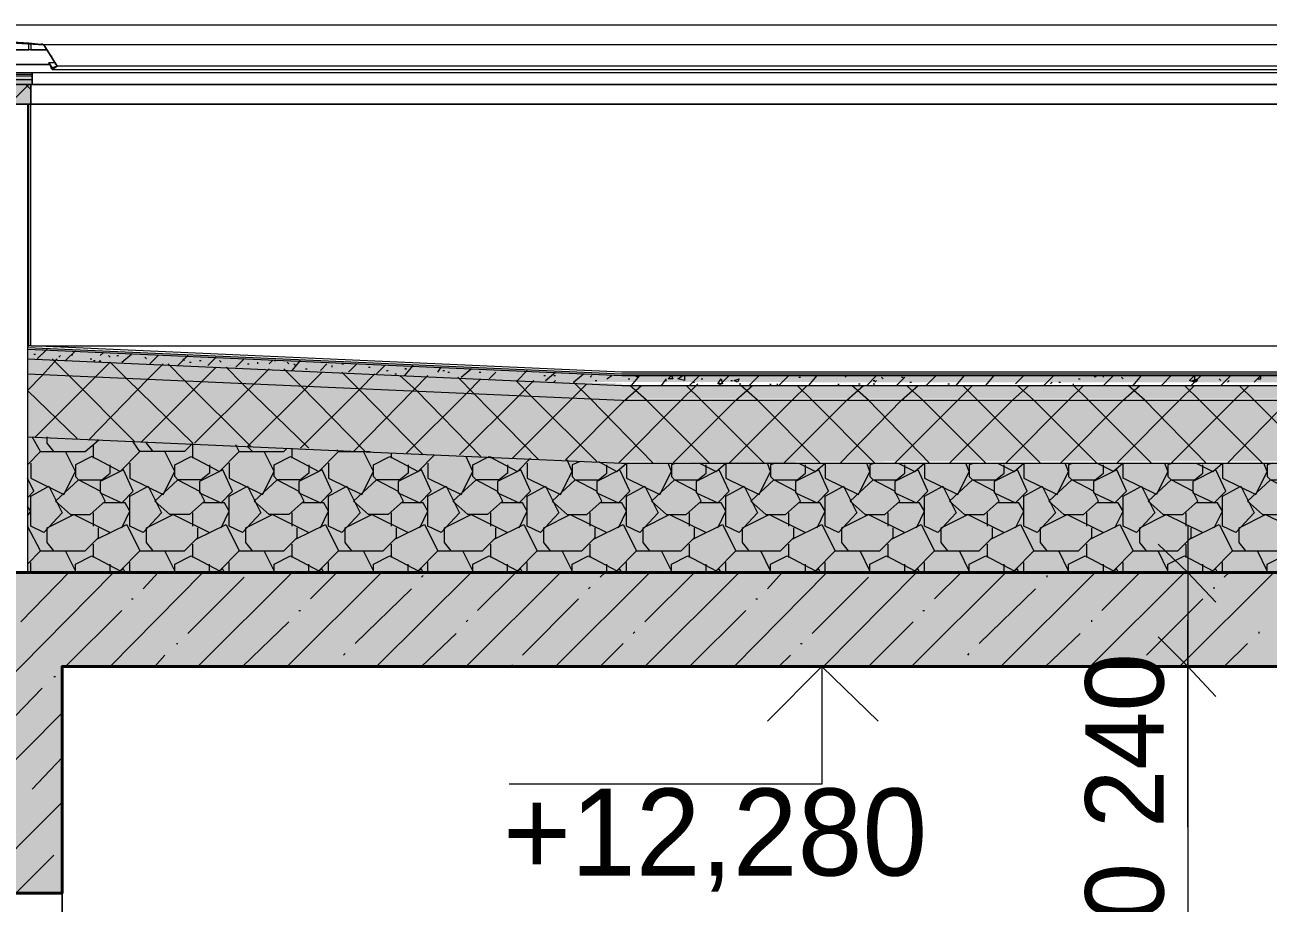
# Model space of a CAD drawing. Header units: millimetres. Extents: x -135211 to 49383, y -8033 to 228499.
# Drawn here: x -103142 to -99963, y 18519 to 20766 of the extents above; entities that cross this region are included whole.
import ezdxf

# ---------------------------------------------------------------- set-up
doc = ezdxf.new("R2010")
doc.units = ezdxf.units.MM
doc.layers.add('PDF _Геометрия', color=7, linetype='Continuous', true_color=0x1d1d1d)
doc.layers.add('PDF _Сплошная заливка', color=7, linetype='Continuous', true_color=0xffffff)
doc.layers.add('PDF _Текст', color=7, linetype='Continuous')

msp = doc.modelspace()

# ---------------------------------------------------------------- hatches: boundary and pattern name
at = {"layer": 'PDF _Сплошная заливка', "transparency": 33554559}
h = msp.add_hatch(color=256, dxfattribs=at)
h.paths.add_polyline_path([(-103123.2, 20613.9), (-103123.2, 20631.9), (-103693, 20631.9), (-103693, 20614), (-103504.2, 20618.2), (-103499.9, 20618.2), (-103453.4, 20613.9), (-103453.4, 20618.2), (-103449.1, 20618.2)])
h.paths.add_polyline_path([(299.2, 20613.9), (299.2, 20631.9), (-272.3, 20631.9), (-272.3, 20613.9), (53.6, 20618.2), (57.9, 20618.2), (104.4, 20613.9), (104.4, 20618.2), (108.7, 20618.2)])
h.paths.add_polyline_path([(-50480.7, 20613.9), (-50480.7, 20631.9), (-51128.4, 20631.9), (-51128.4, 20613.9), (-50819.4, 20618.2), (-50815.2, 20618.2), (-50768.6, 20613.9), (-50768.6, 20618.2), (-50764.4, 20618.2)])
h.paths.add_polyline_path([(-77166, 20613.9), (-77166, 20631.9), (-77817.9, 20631.9), (-77817.9, 20613.9), (-77530.1, 20618.2), (-77525.8, 20618.2), (-77479.3, 20613.9), (-77479.3, 20618.2), (-77475, 20618.2)])
h = msp.add_hatch(color=256, dxfattribs=at)
h.paths.add_polyline_path([(-103127.4, 20563.1), (-103127.4, 20610.8), (-103693, 20610.8), (-103693, 20563.1)])
h.paths.add_polyline_path([(299.2, 20563.1), (299.2, 20610.8), (-272.3, 20610.8), (-272.3, 20563.1)])
h.paths.add_polyline_path([(-50480.7, 20563.1), (-50480.7, 20610.8), (-51128.4, 20610.8), (-51128.4, 20563.1)])
h.paths.add_polyline_path([(-77166, 20563.1), (-77166, 20610.8), (-77813.7, 20610.8), (-77813.7, 20563.1)])
for points in [[(-78050.7, 19936.6), (-78300.5, 19932.4), (-78546, 19928.2), (-79045.5, 19919.7), (-79291, 19915.5), (-79790.5, 19907), (-80036, 19902.8), (-80285.8, 19898.6), (-80531.3, 19894.3), (-81030.8, 19885.9), (-81276.3, 19881.6), (-81775.8, 19873.2), (-101616.2, 19868.9), (-101616.2, 19873.2), (-101802.5, 19881.6), (-101899.8, 19885.9), (-101993, 19890.1), (-102090.3, 19894.3), (-102183.5, 19898.6), (-102280.8, 19902.8), (-102467.1, 19911.3), (-102564.4, 19915.5), (-102657.6, 19919.7), (-102754.9, 19923.9), (-102848.1, 19928.2), (-102945.4, 19932.4), (-103038.5, 19936.6), (-103135.9, 19936.6), (-103135.9, 19911.3), (-103038.5, 19911.3), (-102945.4, 19907), (-102848.1, 19902.8), (-102754.9, 19898.6), (-102657.6, 19894.3), (-102564.4, 19890.1), (-102467.1, 19885.9), (-102373.9, 19881.6), (-102276.6, 19877.4), (-102090.3, 19868.9), (-101993, 19864.7), (-101899.8, 19860.5), (-101802.5, 19856.2), (-101709.4, 19852), (-81674.2, 19847.8), (-81674.2, 19852), (-78059.2, 19911.3), (-77805.2, 19911.3), (-77805.2, 19936.6)], [(-78050.7, 19911.3), (-78300.5, 19907), (-78546, 19902.8), (-79045.5, 19894.3), (-79291, 19890.1), (-79790.5, 19881.6), (-80036, 19877.4), (-80285.8, 19873.2), (-80531.3, 19868.9), (-81030.8, 19860.5), (-81276.3, 19856.2), (-81775.8, 19847.8), (-101616.2, 19843.5), (-101616.2, 19847.8), (-101802.5, 19856.2), (-101899.8, 19860.5), (-101993, 19864.7), (-102090.3, 19868.9), (-102183.5, 19873.2), (-102280.8, 19877.4), (-102467.1, 19885.9), (-102564.4, 19890.1), (-102657.6, 19894.3), (-102754.9, 19898.6), (-102848.1, 19902.8), (-102945.4, 19907), (-103038.5, 19911.3), (-103135.9, 19911.3), (-103135.9, 19873.2), (-103038.5, 19873.2), (-102945.4, 19868.9), (-102848.1, 19864.7), (-102754.9, 19860.5), (-102657.6, 19856.2), (-102564.4, 19852), (-102467.1, 19847.8), (-102373.9, 19843.5), (-102276.6, 19839.3), (-102090.3, 19830.8), (-101993, 19826.6), (-101899.8, 19822.4), (-101802.5, 19818.1), (-101616.2, 19809.7), (-81674.2, 19805.4), (-81674.2, 19809.7), (-81428.7, 19813.9), (-79739.7, 19843.5), (-79494.2, 19847.8), (-78046.5, 19873.2), (-77805.2, 19873.2), (-77805.2, 19911.3)], [(-78050.7, 19873.2), (-78300.5, 19868.9), (-78546, 19864.7), (-79045.5, 19856.2), (-79291, 19852), (-79790.5, 19843.5), (-80036, 19839.3), (-80285.8, 19835.1), (-80531.3, 19830.8), (-81030.8, 19822.4), (-81276.3, 19818.1), (-81775.8, 19809.7), (-101616.2, 19805.4), (-101616.2, 19809.7), (-101802.5, 19818.1), (-101899.8, 19822.4), (-101993, 19826.6), (-102090.3, 19830.8), (-102183.5, 19835.1), (-102280.8, 19839.3), (-102467.1, 19847.8), (-102564.4, 19852), (-102657.6, 19856.2), (-102754.9, 19860.5), (-102848.1, 19864.7), (-102945.4, 19868.9), (-103038.5, 19873.2), (-103135.9, 19873.2), (-103135.9, 19712.3), (-103038.5, 19712.3), (-102945.4, 19708.1), (-102848.1, 19703.8), (-102754.9, 19699.6), (-102657.6, 19695.4), (-102564.4, 19691.1), (-102467.1, 19686.9), (-102280.8, 19678.4), (-102183.5, 19674.2), (-102090.3, 19670), (-101993, 19665.7), (-101899.8, 19661.5), (-101802.5, 19657.3), (-101616.2, 19648.8), (-101171.8, 19644.6), (-101171.8, 19648.8), (-81674.2, 19653), (-78059.2, 19712.3), (-77805.2, 19712.3), (-77805.2, 19873.2)], [(-78050.7, 19712.3), (-78550.2, 19703.8), (-78795.8, 19699.6), (-79295.3, 19691.1), (-79540.8, 19686.9), (-80040.3, 19678.4), (-80285.8, 19674.2), (-80785.3, 19665.7), (-81030.8, 19661.5), (-81780.1, 19648.8), (-101616.2, 19644.6), (-101616.2, 19648.8), (-101802.5, 19657.3), (-101899.8, 19661.5), (-101993, 19665.7), (-102090.3, 19670), (-102183.5, 19674.2), (-102280.8, 19678.4), (-102467.1, 19686.9), (-102564.4, 19691.1), (-102657.6, 19695.4), (-102754.9, 19699.6), (-102848.1, 19703.8), (-102945.4, 19708.1), (-103038.5, 19712.3), (-103135.9, 19712.3), (-103135.9, 19365.2), (-77805.2, 19365.2), (-77805.2, 19712.3)]]:
    msp.add_hatch(color=256, dxfattribs=at).paths.add_polyline_path(points)
h = msp.add_hatch(color=256, dxfattribs=at)
h.paths.add_polyline_path([(-77398.8, 19123.9), (-77398.8, 19364.2), (-103546, 19364.2), (-103546, 19123.9)])
h.paths.add_polyline_path([(146.8, 19123.9), (146.8, 19364.2), (-2304.2, 19364.2), (-2304.2, 19123.9)])
h.paths.add_polyline_path([(-4501.1, 19123.9), (-4501.1, 19364.2), (-25450.6, 19364.2), (-25450.6, 19123.9)])
h.paths.add_polyline_path([(-26102.5, 19123.9), (-26102.5, 19364.2), (-26352.2, 19364.2), (-26352.2, 19123.9)])

# ---------------------------------------------------------------- linework, layer by layer
at = {"layer": 'PDF _Геометрия', "color": 7, "lineweight": 20}
msp.add_lwpolyline([(-103072.4, 20652), (-103059.7, 20660.5), (-103093.6, 20715.5), (-103855.5, 20766.3), (-103855.5, 20647.8), (-103834.4, 20652), (-103838.6, 20652), (-103855.5, 20647.8), (-103855.5, 20762.1), (-103093.6, 20715.5), (-103059.7, 20660.5), (-103072.4, 20656.3), (-103080.9, 20669)], close=True, dxfattribs=at)
at = {"layer": 'PDF _Геометрия', "color": 7, "lineweight": 9}
for points in [[(-82829.9, 20715.5), (-103093.6, 20715.5), (-103059.7, 20660.5), (-103093.6, 20715.5), (-103825.9, 20762.1), (-103855.5, 20766.3), (-82829.9, 20766.3)], [(-103127.4, 20702.8), (-103085.1, 20702.8), (-103402.6, 20702.8), (-103402.6, 20664.7), (-103080.9, 20664.7), (-103449.1, 20664.7), (-103402.6, 20664.7)], [(-103093.6, 20715.5), (-103131.7, 20719.8)], [(-103127.4, 20719.8), (-103127.4, 20702.8), (-103131.7, 20702.8)], [(-103068.2, 20669), (-103080.9, 20669), (-103072.4, 20656.3), (-103059.7, 20660.5)], [(-103072.4, 20652), (-103080.9, 20669)], [(-103508.4, 20643.6), (-103694.7, 20643.6), (-103694.7, 20639.3), (-103694.7, 20635.1), (-103694.7, 20613.9), (-103123.2, 20613.9), (-103123.2, 20635.1), (-103123.2, 20639.3), (-103123.2, 20643.6), (-103449.1, 20643.6)], [(-103123.2, 20639.3), (-103694.7, 20639.3)], [(-103123.2, 20635.1), (-103694.7, 20635.1)], [(-82829.9, 20643.6), (-103123.2, 20643.6), (-103123.2, 20613.9)], [(-82829.9, 20660.5), (-103059.7, 20660.5), (-103072.4, 20652), (-82829.9, 20652)], [(-103127.4, 20613.9), (-103127.4, 20563.1)], [(-103127.4, 19945.1), (-103127.4, 20563.1), (-103131.7, 20563.1), (-103135.9, 20563.1), (-103144.4, 20563.1), (-103296.8, 20563.1), (-103296.8, 19365.2), (-103144.4, 19365.2), (-103135.9, 19365.2), (-77805.2, 19365.2)], [(-103135.9, 20563.1), (-103135.9, 19945.1), (-103131.7, 19945.1), (-103131.7, 20563.1)], [(-77805.2, 19945.1), (-77805.2, 19940.9), (-77805.2, 19936.6), (-77805.2, 19911.3), (-77805.2, 19873.2), (-77805.2, 19712.3), (-77805.2, 19365.2), (-77796.7, 19365.2), (-77648.6, 19365.2), (-77648.6, 20563.1), (-77796.7, 20563.1), (-77805.2, 20563.1), (-77809.4, 20563.1), (-77813.7, 20563.1), (-77813.7, 19945.1), (-81775.8, 19877.4), (-101616.2, 19877.4), (-103127.4, 19945.1), (-82863.7, 19945.1)], [(-101616.2, 19877.4), (-103127.4, 19945.1), (-103135.9, 19945.1), (-103135.9, 19940.9), (-103135.9, 19936.6), (-103135.9, 19911.3), (-103135.9, 19873.2), (-103135.9, 19712.3), (-103135.9, 19365.2)], [(-100168.5, 19483.7), (-100168.5, 19123.9), (-100168.5, 17312.1), (-100168.5, 15242.2), (-100168.5, 14924.7), (-100168.5, 13112.9), (-100168.5, 11043), (-100168.5, 10725.5), (-100291.3, 10725.5)], [(-100062.7, 19365.2), (-100168.5, 19365.2), (-100291.3, 19365.2)], [(-100168.5, 18713.3), (-100168.5, 19170.5), (-100168.5, 19242.4)], [(-102564.4, 19123.9), (-96947.2, 19123.9), (-96947.2, 17312.1), (-103047, 17312.1), (-103047, 19123.9), (-103047, 15242.2), (-103047, 17079.3)], [(-100651.1, 19123.9), (-100955.9, 19123.9), (-101104, 19123.9), (-101104, 18823.4), (-101904.1, 18823.4)], [(-100951.6, 19123.9), (-101252.2, 19123.9)], [(-100062.7, 19123.9), (-100168.5, 19123.9), (-100291.3, 19123.9)]]:
    msp.add_lwpolyline(points, dxfattribs=at)
for points in [[(-103131.7, 20719.8), (-103825.9, 20762.1), (-103825.9, 20702.8), (-103131.7, 20702.8)], [(-103694.7, 20563.1), (-103127.4, 20563.1), (-103127.4, 20613.9), (-103694.7, 20613.9)], [(-103123.2, 20613.9), (-82829.9, 20613.9)], [(-103127.4, 20563.1), (-82829.9, 20563.1)]]:
    msp.add_lwpolyline(points, close=True, dxfattribs=at)
at = {"layer": 'PDF _Геометрия', "lineweight": 9}
for points in [[(-103127.4, 20719.8), (-103123.2, 20719.8)], [(-103097.8, 20715.5), (-103097.8, 20719.8)], [(-103085.1, 20702.8), (-103085.1, 20702.8)], [(-103076.6, 20685.9), (-103072.4, 20685.9)], [(-103063.9, 20664.7), (-103063.9, 20669)], [(-103076.6, 20656.3), (-103072.4, 20656.3)], [(-103182.5, 20563.1), (-103131.7, 20613.9)], [(-103127.4, 20601.2), (-103140.1, 20613.9)], [(-103110.5, 19911.3), (-103085.1, 19936.6)], [(-103008.9, 19708.1), (-103135.9, 19830.8), (-103097.8, 19868.9), (-103059.7, 19911.3)], [(-103119, 19923.9), (-103114.7, 19923.9)], [(-103114.7, 19712.3), (-102962.3, 19864.7), (-102924.2, 19902.8), (-102881.9, 19860.5), (-102712.6, 19695.4), (-102733.8, 19674.2), (-102848.1, 19674.2), (-102898.9, 19623.4), (-102970.8, 19661.5), (-103013.1, 19640.3), (-103013.1, 19610.7), (-103004.7, 19602.2), (-103063.9, 19547.2), (-103025.8, 19513.3), (-102975, 19513.3), (-102936.9, 19547.2), (-102949.6, 19572.6), (-103004.7, 19602.2), (-102945.4, 19602.2), (-102924.2, 19619.2), (-102924.2, 19640.3)], [(-102860.8, 19699.6), (-103030.1, 19868.9), (-103072.4, 19911.3)], [(-103055.5, 19915.5), (-103051.2, 19919.7)], [(-103038.5, 19907), (-103013.1, 19932.4)], [(-103021.6, 19923.9), (-103021.6, 19919.7)], [(-102975, 19911.3), (-102970.8, 19911.3)], [(-102966.6, 19928.2), (-102966.6, 19928.2)], [(-102966.6, 19907), (-102962.3, 19907)], [(-102953.9, 19902.8), (-102949.6, 19907), (-102949.6, 19902.8)], [(-102949.6, 19919.7), (-102941.2, 19928.2)], [(-102928.5, 19919.7), (-102924.2, 19915.5)], [(-102907.3, 19919.7), (-102903.1, 19919.7)], [(-102894.6, 19902.8), (-102869.2, 19923.9)], [(-102835.4, 19915.5), (-102831.1, 19911.3)], [(-102822.7, 19898.6), (-102801.5, 19919.7)], [(-102750.7, 19894.3), (-102725.3, 19919.7)], [(-102738, 19911.3), (-102733.8, 19907)], [(-102721.1, 19902.8), (-102716.8, 19902.8)], [(-102695.7, 19907), (-102691.4, 19907)], [(-102674.5, 19894.3), (-102653.3, 19915.5)], [(-102644.9, 19907), (-102640.6, 19902.8)], [(-102602.5, 19890.1), (-102581.4, 19911.3)], [(-102547.5, 19902.8), (-102547.5, 19898.6)], [(-102517.9, 19898.6), (-102509.4, 19907)], [(-102505.2, 19907), (-102500.9, 19907)], [(-102471.3, 19902.8), (-102467.1, 19898.6)], [(-102458.6, 19881.6), (-102437.4, 19907)], [(-102979.3, 19703.8), (-102826.9, 19860.5), (-102788.8, 19898.6)], [(-102843.8, 19699.6), (-102691.4, 19852), (-102653.3, 19890.1)], [(-102780.3, 19898.6), (-102780.3, 19898.6)], [(-102564.4, 19686.9), (-102733.8, 19856.2), (-102776.1, 19898.6)], [(-102708.4, 19695.4), (-102556, 19847.8), (-102517.9, 19885.9)], [(-102416.3, 19682.7), (-102585.6, 19847.8), (-102627.9, 19890.1)], [(-102615.2, 19894.3), (-102615.2, 19894.3)], [(-102572.9, 19898.6), (-102568.7, 19898.6)], [(-102560.2, 19674.2), (-102572.9, 19686.9), (-102420.5, 19839.3), (-102382.4, 19877.4)], [(-102530.6, 19885.9), (-102530.6, 19885.9)], [(-102272.4, 19674.2), (-102437.4, 19843.5), (-102479.8, 19885.9)], [(-102454.4, 19898.6), (-102450.1, 19894.3)], [(-102437.4, 19682.7), (-102285.1, 19835.1), (-102247, 19873.2)], [(-102424.7, 19885.9), (-102420.5, 19885.9)], [(-102386.6, 19881.6), (-102369.7, 19898.6)], [(-102357, 19894.3), (-102357, 19890.1)], [(-102331.6, 19898.6), (-102327.4, 19898.6)], [(-102124.2, 19665.7), (-102289.3, 19835.1), (-102331.6, 19877.4)], [(-102314.7, 19877.4), (-102293.5, 19898.6)], [(-102263.9, 19890.1), (-102259.7, 19890.1)], [(-102242.7, 19873.2), (-102221.6, 19894.3)], [(-102217.3, 19881.6), (-102213.1, 19881.6)], [(-102196.2, 19873.2), (-102191.9, 19873.2)], [(-102170.8, 19868.9), (-102149.6, 19894.3)], [(-102090.3, 19890.1), (-102090.3, 19890.1)], [(-102086.1, 19877.4), (-102077.6, 19890.1)], [(-102073.4, 19881.6), (-102069.2, 19881.6)], [(-102060.7, 19877.4), (-102056.5, 19877.4)], [(-102026.8, 19864.7), (-102001.4, 19885.9)], [(-101980.3, 19877.4), (-101976, 19877.4)], [(-101954.9, 19860.5), (-101937.9, 19877.4)], [(-101882.9, 19856.2), (-101857.5, 19881.6)], [(-101882.9, 19873.2), (-101882.9, 19873.2)], [(-101832.1, 19877.4), (-101832.1, 19877.4)], [(-101832.1, 19877.4), (-101832.1, 19877.4)], [(-101811, 19856.2), (-101785.6, 19877.4)], [(-101768.6, 19877.4), (-101768.6, 19877.4)], [(-101535.8, 19644.6), (-101696.7, 19809.7), (-101739, 19852), (-101713.6, 19873.2)], [(-102302, 19674.2), (-102149.6, 19830.8), (-102111.5, 19868.9)], [(-101976, 19661.5), (-102141.1, 19830.8), (-102183.5, 19868.9)], [(-102166.5, 19670), (-102014.1, 19822.4), (-101976, 19860.5)], [(-101827.9, 19653), (-101993, 19822.4), (-102035.3, 19864.7)], [(-102031.1, 19665.7), (-101878.7, 19818.1), (-101840.6, 19856.2)], [(-101895.6, 19657.3), (-101743.2, 19809.7), (-101705.1, 19847.8)], [(-101679.7, 19648.8), (-101844.8, 19813.9), (-101887.1, 19856.2)], [(-101815.2, 19868.9), (-101811, 19868.9)], [(-101789.8, 19868.9), (-101785.6, 19868.9)], [(-101789.8, 19852), (-101785.6, 19856.2)], [(-101760.2, 19653), (-101607.8, 19805.4), (-101565.4, 19843.5)], [(-101696.7, 19864.7), (-101692.4, 19868.9)], [(-101692.4, 19864.7), (-101692.4, 19864.7)], [(-101684, 19856.2), (-101679.7, 19856.2)], [(-101654.3, 19860.5), (-101641.6, 19868.9)], [(-101624.7, 19644.6), (-101463.8, 19805.4), (-101425.7, 19843.5), (-101421.5, 19847.8)], [(-101599.3, 19860.5), (-101595.1, 19860.5)], [(-101391.9, 19644.6), (-101552.7, 19805.4), (-101595.1, 19843.5)], [(-101590.8, 19843.5), (-101569.7, 19868.9)], [(-101582.4, 19868.9), (-101573.9, 19864.7), (-101573.9, 19868.9)], [(-101514.6, 19843.5), (-101501.9, 19860.5)], [(-101506.2, 19856.2), (-101501.9, 19856.2)], [(-101485, 19644.6), (-101324.1, 19805.4), (-101281.8, 19843.5)], [(-101455.4, 19868.9), (-101455.4, 19856.2), (-101472.3, 19860.5), (-101459.6, 19868.9)], [(-101252.2, 19644.6), (-101413, 19805.4), (-101451.1, 19843.5)], [(-101442.7, 19843.5), (-101417.3, 19868.9)], [(-101434.2, 19852), (-101430, 19852)], [(-101413, 19860.5), (-101408.8, 19860.5)], [(-101408.8, 19852), (-101408.8, 19852)], [(-101366.5, 19843.5), (-101341.1, 19868.9)], [(-101366.5, 19864.7), (-101366.5, 19864.7)], [(-101341.1, 19644.6), (-101180.2, 19805.4), (-101142.1, 19843.5)], [(-101336.8, 19856.2), (-101332.6, 19856.2)], [(-101328.4, 19868.9), (-101328.4, 19868.9)], [(-101315.7, 19847.8), (-101311.4, 19847.8)], [(-101108.3, 19644.6), (-101269.1, 19805.4), (-101311.4, 19843.5)], [(-101290.3, 19843.5), (-101264.9, 19868.9)], [(-101256.4, 19868.9), (-101256.4, 19868.9)], [(-101243.7, 19868.9), (-101243.7, 19868.9)], [(-101218.3, 19847.8), (-101218.3, 19843.5)], [(-101214.1, 19843.5), (-101188.7, 19868.9)], [(-101201.4, 19644.6), (-101040.5, 19805.4), (-100998.2, 19843.5)], [(-101167.5, 19843.5), (-101129.4, 19805.4), (-100968.6, 19644.6), (-100981.3, 19640.3), (-100981.3, 19610.7), (-100972.8, 19602.2), (-101032.1, 19547.2), (-100994, 19513.3), (-100943.2, 19513.3), (-100905.1, 19547.2), (-100917.8, 19572.6), (-100972.8, 19602.2), (-100913.5, 19602.2), (-100892.4, 19619.2), (-100892.4, 19640.3)], [(-101163.3, 19864.7), (-101159.1, 19864.7)], [(-101137.9, 19843.5), (-101116.7, 19868.9)], [(-101065.9, 19860.5), (-101065.9, 19860.5)], [(-101057.5, 19852), (-101057.5, 19852)], [(-101057.5, 19644.6), (-100900.8, 19805.4), (-100858.5, 19843.5)], [(-101044.8, 19864.7), (-101040.5, 19868.9)], [(-100828.9, 19644.6), (-100985.5, 19805.4), (-101027.8, 19843.5)], [(-101010.9, 19847.8), (-101006.7, 19847.8)], [(-100989.7, 19843.5), (-100964.3, 19868.9)], [(-100972.8, 19856.2), (-100968.6, 19856.2)], [(-100972.8, 19847.8), (-100968.6, 19847.8)], [(-100968.6, 19852), (-100964.3, 19856.2)], [(-100951.6, 19864.7), (-100947.4, 19860.5)], [(-100917.8, 19644.6), (-100756.9, 19805.4), (-100718.8, 19843.5)], [(-100913.5, 19843.5), (-100892.4, 19864.7)], [(-100900.8, 19864.7), (-100896.6, 19864.7)], [(-100685, 19644.6), (-100845.8, 19805.4), (-100888.1, 19843.5)], [(-100879.7, 19860.5), (-100879.7, 19860.5)], [(-100879.7, 19852), (-100875.4, 19852)], [(-100837.3, 19843.5), (-100811.9, 19868.9)], [(-100782.3, 19847.8), (-100778.1, 19847.8)], [(-100778.1, 19644.6), (-100617.2, 19805.4), (-100574.9, 19843.5)], [(-100761.2, 19843.5), (-100740, 19868.9)], [(-100545.3, 19644.6), (-100706.1, 19805.4), (-100744.2, 19843.5)], [(-100685, 19843.5), (-100663.8, 19868.9)], [(-100634.2, 19644.6), (-100473.3, 19805.4), (-100435.2, 19843.5)], [(-100608.8, 19847.8), (-100587.6, 19868.9)], [(-100227.8, 19644.6), (-100219.3, 19623.4), (-100248.9, 19564.1), (-100333.6, 19606.5), (-100333.6, 19644.6), (-100359, 19623.4), (-100401.3, 19644.6), (-100562.2, 19805.4), (-100604.5, 19843.5)], [(-100536.8, 19843.5), (-100511.4, 19868.9)], [(-100519.9, 19847.8), (-100515.6, 19852)], [(-100498.7, 19852), (-100494.5, 19852)], [(-100494.5, 19644.6), (-100333.6, 19805.4), (-100291.3, 19843.5)], [(-100261.6, 19644.6), (-100422.5, 19805.4), (-100460.6, 19843.5), (-100460.6, 19847.8)], [(-100447.9, 19860.5), (-100443.7, 19860.5)], [(-100426.7, 19864.7), (-100426.7, 19864.7)], [(-100409.8, 19868.9), (-100405.6, 19864.7), (-100401.3, 19868.9)], [(-100384.4, 19843.5), (-100359, 19868.9)], [(-100384.4, 19864.7), (-100384.4, 19868.9)], [(-100350.5, 19644.6), (-100189.7, 19805.4), (-100151.6, 19843.5)], [(-100337.8, 19864.7), (-100333.6, 19860.5)], [(-100122, 19644.6), (-100278.6, 19805.4), (-100320.9, 19843.5)], [(-100308.2, 19843.5), (-100287, 19868.9)], [(-100236.2, 19843.5), (-100210.9, 19868.9)], [(-100210.9, 19644.6), (-100050, 19805.4), (-100011.9, 19843.5)], [(-99978, 19644.6), (-100138.9, 19805.4), (-100177, 19843.5)], [(-100160.1, 19843.5), (-100134.7, 19868.9)], [(-100088.1, 19860.5), (-100083.9, 19856.2)], [(-100083.9, 19843.5), (-100058.5, 19868.9)], [(-100066.9, 19852), (-100062.7, 19856.2)], [(-100066.9, 19644.6), (-99910.3, 19805.4), (-99868, 19843.5)], [(-99838.3, 19644.6), (-99999.2, 19805.4), (-100037.3, 19843.5)], [(-99999.2, 19852), (-99982.3, 19868.9), (-99990.7, 19860.5), (-99982.3, 19860.5), (-99982.3, 19868.9)], [(-99982.3, 19856.2), (-99982.3, 19856.2)], [(-99973.8, 19864.7), (-99973.8, 19864.7)], [(-103102, 19674.2), (-103123.2, 19712.3)], [(-103068.2, 19674.2), (-103085.1, 19695.4), (-103085.1, 19712.3)], [(-103135.9, 19640.3), (-103102, 19674.2), (-102987.7, 19674.2), (-102953.9, 19703.8), (-102958.1, 19703.8)], [(-102966.6, 19657.3), (-102966.6, 19691.1)], [(-102848.1, 19674.2), (-102865, 19699.6)], [(-102814.2, 19674.2), (-102831.1, 19695.4), (-102831.1, 19699.6)], [(-102670.3, 19640.3), (-102670.3, 19619.2), (-102691.4, 19602.2), (-102750.7, 19602.2), (-102695.7, 19572.6), (-102683, 19547.2), (-102721.1, 19513.3), (-102771.9, 19513.3), (-102810, 19547.2), (-102750.7, 19602.2), (-102759.2, 19610.7), (-102759.2, 19640.3), (-102716.8, 19661.5), (-102644.9, 19623.4), (-102594.1, 19674.2), (-102479.8, 19674.2), (-102471.3, 19682.7)], [(-102712.6, 19657.3), (-102712.6, 19691.1)], [(-102594.1, 19674.2), (-102602.5, 19691.1)], [(-102458.6, 19657.3), (-102458.6, 19682.7)], [(-102340.1, 19674.2), (-102344.3, 19678.4)], [(-103127.4, 19644.6), (-103127.4, 19606.5), (-103042.8, 19564.1), (-103013.1, 19623.4), (-103038.5, 19674.2)], [(-102873.5, 19644.6), (-102873.5, 19606.5), (-102788.8, 19564.1), (-102759.2, 19623.4), (-102784.6, 19674.2)], [(-102619.5, 19644.6), (-102619.5, 19606.5), (-102534.8, 19564.1), (-102505.2, 19623.4), (-102530.6, 19674.2)], [(-102416.3, 19640.3), (-102416.3, 19619.2), (-102437.4, 19602.2), (-102496.7, 19602.2), (-102441.7, 19572.6), (-102429, 19547.2), (-102467.1, 19513.3), (-102517.9, 19513.3), (-102556, 19547.2), (-102496.7, 19602.2), (-102505.2, 19610.7), (-102505.2, 19640.3), (-102462.8, 19661.5), (-102390.9, 19623.4), (-102340.1, 19674.2), (-102259.7, 19674.2)], [(-102365.5, 19644.6), (-102365.5, 19606.5), (-102280.8, 19564.1), (-102251.2, 19623.4), (-102276.6, 19674.2)], [(-102306.2, 19674.2), (-102306.2, 19674.2)], [(-102162.3, 19640.3), (-102162.3, 19619.2), (-102183.5, 19602.2), (-102242.7, 19602.2), (-102187.7, 19572.6), (-102175, 19547.2), (-102213.1, 19513.3), (-102263.9, 19513.3), (-102302, 19547.2), (-102242.7, 19602.2), (-102251.2, 19610.7), (-102251.2, 19640.3), (-102208.9, 19661.5), (-102136.9, 19623.4), (-102094.6, 19665.7)], [(-102204.6, 19657.3), (-102204.6, 19670)], [(-102111.5, 19644.6), (-102111.5, 19606.5), (-102026.8, 19564.1), (-101997.2, 19623.4), (-102014.1, 19661.5)], [(-101908.3, 19640.3), (-101908.3, 19619.2), (-101929.5, 19602.2), (-101988.7, 19602.2), (-101933.7, 19572.6), (-101921, 19547.2), (-101959.1, 19513.3), (-102009.9, 19513.3), (-102048, 19547.2), (-101988.7, 19602.2), (-101997.2, 19610.7), (-101997.2, 19640.3), (-101954.9, 19661.5), (-101882.9, 19623.4), (-101849, 19657.3)], [(-101950.6, 19657.3), (-101950.6, 19661.5)], [(-101857.5, 19644.6), (-101857.5, 19606.5), (-101772.9, 19564.1), (-101743.2, 19623.4), (-101755.9, 19653)], [(-101722.1, 19648.8), (-101743.2, 19640.3), (-101743.2, 19610.7), (-101734.8, 19602.2), (-101794, 19547.2), (-101755.9, 19513.3), (-101705.1, 19513.3), (-101667, 19547.2), (-101679.7, 19572.6), (-101734.8, 19602.2), (-101675.5, 19602.2), (-101654.3, 19619.2), (-101654.3, 19640.3)], [(-101675.5, 19648.8), (-101628.9, 19623.4), (-101603.5, 19644.6), (-101603.5, 19606.5), (-101518.9, 19564.1), (-101489.2, 19623.4), (-101497.7, 19644.6)], [(-101476.5, 19644.6), (-101489.2, 19640.3), (-101489.2, 19610.7), (-101480.8, 19602.2), (-101540, 19547.2), (-101501.9, 19513.3), (-101451.1, 19513.3), (-101413, 19547.2), (-101425.7, 19572.6), (-101480.8, 19602.2), (-101421.5, 19602.2), (-101400.3, 19619.2), (-101400.3, 19640.3)], [(-101417.3, 19644.6), (-101374.9, 19623.4), (-101349.5, 19644.6), (-101349.5, 19606.5), (-101264.9, 19564.1), (-101235.3, 19623.4), (-101243.7, 19644.6)], [(-101222.6, 19644.6), (-101235.3, 19640.3), (-101235.3, 19610.7), (-101226.8, 19602.2), (-101286.1, 19547.2), (-101248, 19513.3), (-101197.2, 19513.3), (-101159.1, 19547.2), (-101171.8, 19572.6), (-101226.8, 19602.2), (-101167.5, 19602.2), (-101146.4, 19619.2), (-101146.4, 19640.3)], [(-101163.3, 19644.6), (-101121, 19623.4), (-101095.6, 19644.6), (-101095.6, 19606.5), (-101010.9, 19564.1), (-100981.3, 19623.4), (-100989.7, 19644.6)], [(-100909.3, 19644.6), (-100867, 19623.4), (-100841.6, 19644.6), (-100841.6, 19606.5), (-100756.9, 19564.1), (-100727.3, 19623.4), (-100735.8, 19644.6)], [(-100714.6, 19644.6), (-100727.3, 19640.3), (-100727.3, 19610.7), (-100718.8, 19602.2), (-100778.1, 19547.2), (-100740, 19513.3), (-100689.2, 19513.3), (-100651.1, 19547.2), (-100663.8, 19572.6), (-100718.8, 19602.2), (-100659.6, 19602.2), (-100638.4, 19619.2), (-100638.4, 19640.3)], [(-100655.3, 19644.6), (-100613, 19623.4), (-100587.6, 19644.6), (-100587.6, 19606.5), (-100502.9, 19564.1), (-100473.3, 19623.4), (-100481.8, 19644.6)], [(-100460.6, 19644.6), (-100473.3, 19640.3), (-100473.3, 19610.7), (-100464.8, 19602.2), (-100524.1, 19547.2), (-100486, 19513.3), (-100435.2, 19513.3), (-100397.1, 19547.2), (-100409.8, 19572.6), (-100464.8, 19602.2), (-100405.6, 19602.2), (-100384.4, 19619.2), (-100384.4, 19640.3)], [(-100206.6, 19644.6), (-100219.3, 19640.3), (-100219.3, 19610.7), (-100210.9, 19602.2), (-100270.1, 19547.2), (-100232, 19513.3), (-100181.2, 19513.3), (-100143.1, 19547.2), (-100155.8, 19572.6), (-100210.9, 19602.2), (-100151.6, 19602.2), (-100130.4, 19619.2), (-100130.4, 19640.3)], [(-100147.4, 19644.6), (-100105, 19623.4), (-100079.6, 19644.6), (-100079.6, 19606.5), (-99995, 19564.1), (-99965.3, 19623.4), (-99973.8, 19644.6)], [(-99952.6, 19644.6), (-99965.3, 19640.3), (-99965.3, 19610.7), (-99956.9, 19602.2), (-100016.1, 19547.2), (-99978, 19513.3), (-99927.2, 19513.3), (-99889.1, 19547.2), (-99901.8, 19572.6), (-99956.9, 19602.2), (-99897.6, 19602.2), (-99876.4, 19619.2), (-99876.4, 19640.3)], [(-103135.9, 19555.7), (-103119, 19572.6), (-103135.9, 19606.5)], [(-103135.9, 19509.1), (-103127.4, 19521.8), (-103135.9, 19534.5)], [(-102894.6, 19479.5), (-102873.5, 19521.8), (-102886.2, 19543), (-102941.2, 19543)], [(-102640.6, 19479.5), (-102619.5, 19521.8), (-102632.2, 19543), (-102687.2, 19543)], [(-102386.6, 19479.5), (-102365.5, 19521.8), (-102378.2, 19543), (-102433.2, 19543)], [(-102132.7, 19479.5), (-102111.5, 19521.8), (-102124.2, 19543), (-102179.2, 19543)], [(-101878.7, 19479.5), (-101857.5, 19521.8), (-101870.2, 19543), (-101925.2, 19543)], [(-101624.7, 19479.5), (-101603.5, 19521.8), (-101616.2, 19543), (-101671.3, 19543)], [(-101370.7, 19479.5), (-101349.5, 19521.8), (-101362.2, 19543), (-101417.3, 19543)], [(-101116.7, 19479.5), (-101095.6, 19521.8), (-101108.3, 19543), (-101163.3, 19543)], [(-100862.7, 19479.5), (-100841.6, 19521.8), (-100854.3, 19543), (-100909.3, 19543)], [(-100608.8, 19479.5), (-100587.6, 19521.8), (-100600.3, 19543), (-100655.3, 19543)], [(-100354.8, 19479.5), (-100333.6, 19521.8), (-100346.3, 19543), (-100401.3, 19543)], [(-100100.8, 19479.5), (-100079.6, 19521.8), (-100092.3, 19543), (-100147.4, 19543)], [(-103068.2, 19420.2), (-103085.1, 19441.4), (-103085.1, 19479.5), (-103017.4, 19513.3), (-102924.2, 19466.8)], [(-102966.6, 19483.7), (-102966.6, 19517.6)], [(-102958.1, 19449.8), (-102881.9, 19487.9), (-102848.1, 19420.2)], [(-102814.2, 19420.2), (-102831.1, 19441.4), (-102831.1, 19479.5), (-102763.4, 19513.3), (-102670.3, 19466.8)], [(-102712.6, 19483.7), (-102712.6, 19517.6)], [(-102704.1, 19449.8), (-102627.9, 19487.9), (-102594.1, 19420.2)], [(-102560.2, 19420.2), (-102577.1, 19441.4), (-102577.1, 19479.5), (-102509.4, 19513.3), (-102416.3, 19466.8)], [(-102458.6, 19483.7), (-102458.6, 19517.6)], [(-102450.1, 19449.8), (-102373.9, 19487.9), (-102340.1, 19420.2)], [(-102306.2, 19420.2), (-102323.2, 19441.4), (-102323.2, 19479.5), (-102255.4, 19513.3), (-102162.3, 19466.8)], [(-102204.6, 19483.7), (-102204.6, 19517.6)], [(-102196.2, 19449.8), (-102120, 19487.9), (-102086.1, 19420.2)], [(-102052.2, 19420.2), (-102069.2, 19441.4), (-102069.2, 19479.5), (-102001.4, 19513.3), (-101908.3, 19466.8)], [(-101950.6, 19483.7), (-101950.6, 19517.6)], [(-101942.2, 19449.8), (-101866, 19487.9), (-101832.1, 19420.2)], [(-101798.3, 19420.2), (-101815.2, 19441.4), (-101815.2, 19479.5), (-101747.5, 19513.3), (-101654.3, 19466.8)], [(-101696.7, 19483.7), (-101696.7, 19517.6)], [(-101688.2, 19449.8), (-101612, 19487.9), (-101578.1, 19420.2)], [(-101544.3, 19420.2), (-101561.2, 19441.4), (-101561.2, 19479.5), (-101493.5, 19513.3), (-101400.3, 19466.8)], [(-101442.7, 19483.7), (-101442.7, 19517.6)], [(-101434.2, 19449.8), (-101358, 19487.9), (-101324.1, 19420.2)], [(-101290.3, 19420.2), (-101307.2, 19441.4), (-101307.2, 19479.5), (-101239.5, 19513.3), (-101146.4, 19466.8)], [(-101188.7, 19483.7), (-101188.7, 19517.6)], [(-101180.2, 19449.8), (-101104, 19487.9), (-101070.2, 19420.2)], [(-101036.3, 19420.2), (-101053.2, 19441.4), (-101053.2, 19479.5), (-100985.5, 19513.3), (-100892.4, 19466.8)], [(-100934.7, 19483.7), (-100934.7, 19517.6)], [(-100926.2, 19449.8), (-100850, 19487.9), (-100816.2, 19420.2)], [(-100782.3, 19420.2), (-100799.2, 19441.4), (-100799.2, 19479.5), (-100731.5, 19513.3), (-100638.4, 19466.8)], [(-100680.7, 19483.7), (-100680.7, 19517.6)], [(-100672.3, 19449.8), (-100596.1, 19487.9), (-100562.2, 19420.2)], [(-100528.3, 19420.2), (-100545.3, 19441.4), (-100545.3, 19479.5), (-100477.5, 19513.3), (-100384.4, 19466.8)], [(-100426.7, 19483.7), (-100426.7, 19517.6)], [(-100418.3, 19449.8), (-100342.1, 19487.9), (-100308.2, 19420.2)], [(-100274.3, 19420.2), (-100291.3, 19441.4), (-100291.3, 19479.5), (-100223.6, 19513.3), (-100130.4, 19466.8)], [(-100172.8, 19483.7), (-100172.8, 19517.6)], [(-100164.3, 19449.8), (-100088.1, 19487.9), (-100054.2, 19420.2)], [(-100020.4, 19420.2), (-100037.3, 19441.4), (-100037.3, 19479.5), (-99969.6, 19513.3), (-99876.4, 19466.8)], [(-103102, 19420.2), (-103135.9, 19483.7)], [(-103135.9, 19386.3), (-103102, 19420.2), (-102987.7, 19420.2), (-102953.9, 19454.1), (-102953.9, 19479.5)], [(-103013.1, 19365.2), (-103013.1, 19386.3), (-102970.8, 19407.5), (-102898.9, 19369.4), (-102848.1, 19420.2), (-102733.8, 19420.2), (-102699.9, 19454.1), (-102699.9, 19479.5)], [(-102759.2, 19365.2), (-102759.2, 19386.3), (-102716.8, 19407.5), (-102644.9, 19369.4), (-102594.1, 19420.2), (-102479.8, 19420.2), (-102445.9, 19454.1), (-102445.9, 19479.5)], [(-102505.2, 19365.2), (-102505.2, 19386.3), (-102462.8, 19407.5), (-102390.9, 19369.4), (-102340.1, 19420.2), (-102225.8, 19420.2), (-102191.9, 19454.1), (-102191.9, 19479.5)], [(-102251.2, 19365.2), (-102251.2, 19386.3), (-102208.9, 19407.5), (-102136.9, 19369.4), (-102086.1, 19420.2), (-101971.8, 19420.2), (-101937.9, 19454.1), (-101937.9, 19479.5)], [(-101997.2, 19365.2), (-101997.2, 19386.3), (-101954.9, 19407.5), (-101882.9, 19369.4), (-101832.1, 19420.2), (-101717.8, 19420.2), (-101684, 19454.1), (-101684, 19479.5)], [(-101743.2, 19365.2), (-101743.2, 19386.3), (-101700.9, 19407.5), (-101628.9, 19369.4), (-101578.1, 19420.2), (-101463.8, 19420.2), (-101430, 19454.1), (-101430, 19479.5)], [(-101489.2, 19365.2), (-101489.2, 19386.3), (-101446.9, 19407.5), (-101374.9, 19369.4), (-101324.1, 19420.2), (-101209.9, 19420.2), (-101176, 19454.1), (-101176, 19479.5)], [(-101235.3, 19365.2), (-101235.3, 19386.3), (-101192.9, 19407.5), (-101121, 19369.4), (-101070.2, 19420.2), (-100955.9, 19420.2), (-100922, 19454.1), (-100922, 19479.5)], [(-100981.3, 19365.2), (-100981.3, 19386.3), (-100938.9, 19407.5), (-100867, 19369.4), (-100816.2, 19420.2), (-100701.9, 19420.2), (-100668, 19454.1), (-100668, 19479.5)], [(-100727.3, 19365.2), (-100727.3, 19386.3), (-100685, 19407.5), (-100613, 19369.4), (-100562.2, 19420.2), (-100447.9, 19420.2), (-100414, 19454.1), (-100414, 19479.5)], [(-100473.3, 19365.2), (-100473.3, 19386.3), (-100431, 19407.5), (-100359, 19369.4), (-100308.2, 19420.2), (-100193.9, 19420.2), (-100160.1, 19454.1), (-100160.1, 19479.5)], [(-100219.3, 19365.2), (-100219.3, 19386.3), (-100177, 19407.5), (-100105, 19369.4), (-100054.2, 19420.2), (-99939.9, 19420.2), (-99906.1, 19454.1), (-99906.1, 19479.5)], [(-99965.3, 19365.2), (-99965.3, 19386.3), (-99923, 19407.5), (-99851, 19369.4), (-99800.2, 19420.2), (-99686, 19420.2), (-99652.1, 19454.1), (-99652.1, 19479.5)], [(-102966.6, 19403.3), (-102966.6, 19437.1)], [(-102712.6, 19403.3), (-102712.6, 19437.1)], [(-102458.6, 19403.3), (-102458.6, 19437.1)], [(-102204.6, 19403.3), (-102204.6, 19437.1)], [(-101950.6, 19403.3), (-101950.6, 19437.1)], [(-101696.7, 19403.3), (-101696.7, 19437.1)], [(-101442.7, 19403.3), (-101442.7, 19437.1)], [(-101188.7, 19403.3), (-101188.7, 19437.1)], [(-100934.7, 19403.3), (-100934.7, 19437.1)], [(-100680.7, 19403.3), (-100680.7, 19437.1)], [(-100426.7, 19403.3), (-100426.7, 19437.1)], [(-100172.8, 19403.3), (-100172.8, 19437.1)], [(-103017.4, 19365.2), (-103013.1, 19369.4), (-103038.5, 19420.2)], [(-102763.4, 19365.2), (-102759.2, 19369.4), (-102784.6, 19420.2)], [(-102509.4, 19365.2), (-102505.2, 19369.4), (-102530.6, 19420.2)], [(-102255.4, 19365.2), (-102251.2, 19369.4), (-102276.6, 19420.2)], [(-102242.7, 19123.9), (-102001.4, 19365.2), (-101997.2, 19369.4), (-102022.6, 19420.2)], [(-101747.5, 19365.2), (-101743.2, 19369.4), (-101768.6, 19420.2)], [(-101493.5, 19365.2), (-101489.2, 19369.4), (-101514.6, 19420.2)], [(-101239.5, 19365.2), (-101235.3, 19369.4), (-101260.7, 19420.2)], [(-100985.5, 19365.2), (-100981.3, 19369.4), (-101006.7, 19420.2)], [(-100731.5, 19365.2), (-100727.3, 19369.4), (-100752.7, 19420.2)], [(-100477.5, 19365.2), (-100473.3, 19369.4), (-100498.7, 19420.2)], [(-100223.6, 19365.2), (-100219.3, 19369.4), (-100244.7, 19420.2)], [(-99969.6, 19365.2), (-99965.3, 19369.4), (-99990.7, 19420.2)], [(-103546.5, 18734.5), (-103152.8, 19123.9), (-102915.8, 19365.2)], [(-103152.8, 19238.2), (-103030.1, 19365.2)], [(-103127.4, 19365.2), (-103127.4, 19390.6)], [(-102928.5, 19365.2), (-102924.2, 19365.2), (-102924.2, 19386.3)], [(-102924.2, 19123.9), (-102687.2, 19365.2)], [(-102886.2, 19365.2), (-102890.4, 19373.7), (-102907.3, 19365.2)], [(-102873.5, 19365.2), (-102873.5, 19390.6)], [(-102839.6, 19322.9), (-102801.5, 19365.2)], [(-102699.9, 19123.9), (-102458.6, 19365.2)], [(-102674.5, 19365.2), (-102670.3, 19365.2), (-102670.3, 19386.3)], [(-102632.2, 19365.2), (-102636.4, 19373.7), (-102653.3, 19365.2)], [(-102619.5, 19365.2), (-102619.5, 19390.6)], [(-102471.3, 19123.9), (-102230, 19365.2)], [(-102420.5, 19365.2), (-102416.3, 19365.2), (-102416.3, 19386.3)], [(-102412, 19297.5), (-102344.3, 19365.2)], [(-102378.2, 19365.2), (-102382.4, 19373.7), (-102399.3, 19365.2)], [(-102365.5, 19365.2), (-102365.5, 19390.6)], [(-102166.5, 19365.2), (-102162.3, 19365.2), (-102162.3, 19386.3)], [(-102124.2, 19365.2), (-102128.4, 19373.7), (-102145.4, 19365.2)], [(-102111.5, 19365.2), (-102111.5, 19390.6)], [(-102014.1, 19123.9), (-101772.9, 19365.2)], [(-101984.5, 19267.8), (-101887.1, 19365.2)], [(-101912.5, 19365.2), (-101908.3, 19365.2), (-101908.3, 19386.3)], [(-101870.2, 19365.2), (-101874.4, 19373.7), (-101891.4, 19365.2)], [(-101857.5, 19365.2), (-101857.5, 19390.6)], [(-101785.6, 19123.9), (-101544.3, 19365.2)], [(-101671.3, 19352.5), (-101658.6, 19365.2), (-101654.3, 19365.2), (-101654.3, 19386.3)], [(-101616.2, 19365.2), (-101620.5, 19373.7), (-101637.4, 19365.2)], [(-101603.5, 19365.2), (-101603.5, 19390.6)], [(-101557, 19123.9), (-101315.7, 19365.2)], [(-101557, 19238.2), (-101430, 19365.2)], [(-101404.6, 19365.2), (-101400.3, 19365.2), (-101400.3, 19386.3)], [(-101362.2, 19365.2), (-101366.5, 19373.7), (-101383.4, 19365.2)], [(-101349.5, 19365.2), (-101349.5, 19390.6)], [(-101328.4, 19123.9), (-101091.3, 19365.2)], [(-101243.7, 19322.9), (-101205.6, 19365.2)], [(-101150.6, 19365.2), (-101146.4, 19365.2), (-101146.4, 19386.3)], [(-101108.3, 19365.2), (-101112.5, 19373.7), (-101129.4, 19365.2)], [(-101099.8, 19123.9), (-100862.7, 19365.2)], [(-101095.6, 19365.2), (-101095.6, 19390.6)], [(-100896.6, 19365.2), (-100892.4, 19365.2), (-100892.4, 19386.3)], [(-100854.3, 19365.2), (-100858.5, 19373.7), (-100875.4, 19365.2)], [(-100875.4, 19123.9), (-100634.2, 19365.2)], [(-100841.6, 19365.2), (-100841.6, 19390.6)], [(-100816.2, 19297.5), (-100748.5, 19365.2)], [(-100646.9, 19123.9), (-100405.6, 19365.2)], [(-100642.6, 19365.2), (-100638.4, 19365.2), (-100638.4, 19386.3)], [(-100600.3, 19365.2), (-100604.5, 19373.7), (-100621.5, 19365.2)], [(-100587.6, 19365.2), (-100587.6, 19390.6)], [(-100418.3, 19123.9), (-100177, 19365.2)], [(-100388.6, 19365.2), (-100384.4, 19365.2), (-100384.4, 19386.3)], [(-100388.6, 19267.8), (-100291.3, 19365.2)], [(-100346.3, 19365.2), (-100350.5, 19373.7), (-100367.5, 19365.2)], [(-100333.6, 19365.2), (-100333.6, 19390.6)], [(-100189.7, 19123.9), (-99948.4, 19365.2)], [(-100134.7, 19365.2), (-100130.4, 19365.2), (-100130.4, 19386.3)], [(-100092.3, 19365.2), (-100096.6, 19373.7), (-100113.5, 19365.2)], [(-100079.6, 19365.2), (-100079.6, 19390.6)], [(-100075.4, 19352.5), (-100062.7, 19365.2)], [(-102725.3, 19208.6), (-102581.4, 19352.5)], [(-102128.4, 19352.5), (-102124.2, 19356.7)], [(-101129.4, 19208.6), (-100985.5, 19352.5)], [(-100528.3, 19352.5), (-100528.3, 19356.7)], [(-102869.2, 19297.5), (-102865, 19297.5)], [(-102297.8, 19183.2), (-102153.8, 19322.9)], [(-101870.2, 19153.5), (-101726.3, 19297.5)], [(-101700.9, 19322.9), (-101696.7, 19327.1)], [(-101273.4, 19297.5), (-101269.1, 19297.5)], [(-100701.9, 19183.2), (-100558, 19322.9)], [(-100274.3, 19153.5), (-100130.4, 19297.5)], [(-100100.8, 19322.9), (-100100.8, 19327.1)], [(-103038.5, 19123.9), (-102894.6, 19267.8)], [(-102441.7, 19267.8), (-102437.4, 19267.8)], [(-101442.7, 19123.9), (-101298.7, 19267.8)], [(-100845.8, 19267.8), (-100841.6, 19267.8)], [(-102585.6, 19123.9), (-102467.1, 19238.2)], [(-102014.1, 19238.2), (-102009.9, 19242.4)], [(-100985.5, 19123.9), (-100871.2, 19238.2)], [(-100414, 19238.2), (-100414, 19242.4)], [(-102128.4, 19123.9), (-102039.5, 19208.6)], [(-101586.6, 19208.6), (-101582.4, 19212.8)], [(-100532.6, 19123.9), (-100443.7, 19208.6)], [(-99986.5, 19208.6), (-99986.5, 19212.8)], [(-102754.9, 19183.2), (-102750.7, 19183.2)], [(-101671.3, 19123.9), (-101612, 19183.2)], [(-101159.1, 19183.2), (-101154.8, 19183.2)], [(-100075.4, 19123.9), (-100016.1, 19183.2)], [(-102810, 19123.9), (-102784.6, 19153.5)], [(-102327.4, 19153.5), (-102323.2, 19157.8)], [(-101214.1, 19123.9), (-101184.5, 19153.5)], [(-100731.5, 19153.5), (-100727.3, 19157.8)], [(-102357, 19123.9), (-102352.8, 19123.9)], [(-101899.8, 19123.9), (-101895.6, 19128.1)], [(-100761.2, 19123.9), (-100756.9, 19123.9)], [(-100304, 19123.9), (-100299.7, 19128.1)], [(-103068.2, 19098.5), (-103063.9, 19098.5)], [(-103237.5, 18924.9), (-103097.8, 19068.9)], [(-103504.2, 18544), (-103047, 19005.4)], [(-103123.2, 18810.7), (-103047, 18891.1)], [(-103279.8, 18544), (-103047, 18776.8)], [(-103165.5, 18544), (-103068.2, 18641.3)], [(-103051.2, 18544), (-103047, 18548.2)]]:
    msp.add_lwpolyline(points, dxfattribs=at)
at = {"layer": 'PDF _Геометрия', "color": 250, "lineweight": 9, "true_color": 0x191919}
msp.add_lwpolyline([(-103694.7, 20626.6), (-103123.2, 20626.6)], dxfattribs=at)
at = {"layer": 'PDF _Геометрия', "color": 7, "lineweight": 40}
msp.add_lwpolyline([(-77648.6, 19365.2), (-103296.8, 19365.2), (-103296.8, 20563.1), (-103546.5, 20563.1), (-103546.5, 19365.2), (-103546.5, 19123.9), (-103546.5, 18544), (-103047, 18544), (-103047, 19123.9), (-96045.5, 19123.9), (-96045.5, 18713.3), (-95546, 18713.3), (-95546, 19123.9), (-91693.9, 19123.9)], dxfattribs=at)
at = {"layer": 'PDF _Геометрия', "color": 7, "lineweight": 20}
for points in [[(-103131.7, 19945.1), (-103135.9, 19945.1), (-103135.9, 19940.9), (-101616.2, 19873.2), (-81775.8, 19873.2), (-77805.2, 19940.9), (-77805.2, 19945.1), (-77809.4, 19945.1)], [(-103135.9, 19940.9), (-103135.9, 19936.6), (-101616.2, 19868.9), (-81775.8, 19868.9), (-77805.2, 19936.6), (-77805.2, 19940.9)], [(-103135.9, 19936.6), (-103135.9, 19911.3), (-101616.2, 19843.5), (-81775.8, 19843.5), (-77805.2, 19911.3), (-77805.2, 19936.6)], [(-103135.9, 19911.3), (-103135.9, 19873.2), (-101616.2, 19805.4), (-81775.8, 19805.4), (-77805.2, 19873.2), (-77805.2, 19911.3)], [(-103135.9, 19873.2), (-103135.9, 19712.3), (-101616.2, 19644.6), (-81780.1, 19644.6), (-77805.2, 19712.3), (-77805.2, 19873.2)], [(-103135.9, 19712.3), (-103135.9, 19365.2)]]:
    msp.add_lwpolyline(points, dxfattribs=at)
at = {"layer": 'PDF _Геометрия', "lineweight": 9}
for points in [[(-102166.5, 19885.9), (-102170.8, 19885.9)], [(-101489.2, 19868.9), (-101485, 19860.5), (-101497.7, 19860.5)], [(-101362.2, 19860.5), (-101358, 19847.8), (-101370.7, 19847.8)], [(-101315.7, 19860.5), (-101319.9, 19852), (-101328.4, 19856.2)], [(-101235.3, 19847.8), (-101235.3, 19843.5)], [(-101061.7, 19847.8), (-101061.7, 19843.5)], [(-100151.6, 19852), (-100164.3, 19856.2), (-100151.6, 19868.9)], [(-100143.1, 19860.5), (-100147.4, 19852), (-100155.8, 19856.2)], [(-102949.6, 19598), (-102949.6, 19568.4), (-102894.6, 19543), (-102865, 19572.6), (-102890.4, 19627.6)], [(-102695.7, 19598), (-102695.7, 19568.4), (-102640.6, 19543), (-102611, 19572.6), (-102636.4, 19627.6)], [(-102441.7, 19598), (-102441.7, 19568.4), (-102386.6, 19543), (-102357, 19572.6), (-102382.4, 19627.6)], [(-102187.7, 19598), (-102187.7, 19568.4), (-102132.7, 19543), (-102103, 19572.6), (-102128.4, 19627.6)], [(-101933.7, 19598), (-101933.7, 19568.4), (-101878.7, 19543), (-101849, 19572.6), (-101874.4, 19627.6)], [(-101679.7, 19598), (-101679.7, 19568.4), (-101624.7, 19543), (-101595.1, 19572.6), (-101620.5, 19627.6)], [(-101425.7, 19598), (-101425.7, 19568.4), (-101370.7, 19543), (-101341.1, 19572.6), (-101366.5, 19627.6)], [(-101171.8, 19598), (-101171.8, 19568.4), (-101116.7, 19543), (-101087.1, 19572.6), (-101112.5, 19627.6)], [(-100917.8, 19598), (-100917.8, 19568.4), (-100862.7, 19543), (-100833.1, 19572.6), (-100858.5, 19627.6)], [(-100663.8, 19598), (-100663.8, 19568.4), (-100608.8, 19543), (-100579.1, 19572.6), (-100604.5, 19627.6)], [(-100409.8, 19598), (-100409.8, 19568.4), (-100354.8, 19543), (-100325.1, 19572.6), (-100350.5, 19627.6)], [(-100155.8, 19598), (-100155.8, 19568.4), (-100100.8, 19543), (-100071.2, 19572.6), (-100096.6, 19627.6)], [(-103127.4, 19483.7), (-103127.4, 19559.9), (-103080.9, 19585.3), (-103047, 19517.6), (-103093.6, 19466.8)], [(-102873.5, 19483.7), (-102873.5, 19559.9), (-102826.9, 19585.3), (-102793, 19517.6), (-102839.6, 19466.8)], [(-102619.5, 19483.7), (-102619.5, 19559.9), (-102572.9, 19585.3), (-102539, 19517.6), (-102585.6, 19466.8)], [(-102365.5, 19483.7), (-102365.5, 19559.9), (-102318.9, 19585.3), (-102285.1, 19517.6), (-102331.6, 19466.8)], [(-102111.5, 19483.7), (-102111.5, 19559.9), (-102064.9, 19585.3), (-102031.1, 19517.6), (-102077.6, 19466.8)], [(-101857.5, 19483.7), (-101857.5, 19559.9), (-101811, 19585.3), (-101777.1, 19517.6), (-101823.7, 19466.8)], [(-101603.5, 19483.7), (-101603.5, 19559.9), (-101557, 19585.3), (-101523.1, 19517.6), (-101569.7, 19466.8)], [(-101349.5, 19483.7), (-101349.5, 19559.9), (-101303, 19585.3), (-101269.1, 19517.6), (-101315.7, 19466.8)], [(-101095.6, 19483.7), (-101095.6, 19559.9), (-101049, 19585.3), (-101015.1, 19517.6), (-101061.7, 19466.8)], [(-100841.6, 19483.7), (-100841.6, 19559.9), (-100795, 19585.3), (-100761.2, 19517.6), (-100807.7, 19466.8)], [(-100587.6, 19483.7), (-100587.6, 19559.9), (-100541, 19585.3), (-100507.2, 19517.6), (-100553.7, 19466.8)], [(-100333.6, 19483.7), (-100333.6, 19559.9), (-100287, 19585.3), (-100253.2, 19517.6), (-100299.7, 19466.8)], [(-100079.6, 19483.7), (-100079.6, 19559.9), (-100033.1, 19585.3), (-99999.2, 19517.6), (-100045.8, 19466.8)]]:
    msp.add_lwpolyline(points, close=True, dxfattribs=at)
at = {"layer": 'PDF _Геометрия', "color": 7, "lineweight": 18}
for points in [[(-100096.6, 19289), (-100168.5, 19365.2), (-100244.7, 19437.1)], [(-100096.6, 19047.7), (-100168.5, 19123.9), (-100244.7, 19200.1)], [(-101243.7, 18984.2), (-101104, 19123.9), (-100960.1, 18984.2)]]:
    msp.add_lwpolyline(points, dxfattribs=at)
at = {"layer": 'PDF _Сплошная заливка', "lineweight": 5, "transparency": 33554559}
msp.add_solid([(-103546.5, 19123.9), (-103546.5, 18544), (-103047, 19123.9), (-103047, 18544)], dxfattribs=at)

# ---------------------------------------------------------------- texts
at = {"layer": 'PDF _Текст', "char_height": 200.42, "attachment_point": 4, "rotation": 90, "style": ''}
for s, insert in [('240', (-100329.3, 18711)), ('1810', (-100329.3, 18025.2))]:
    msp.add_mtext(s, dxfattribs=dict(at, insert=insert))
at = {"layer": 'PDF _Текст', "insert": (-101919.8, 18679.9), "char_height": 222.7, "attachment_point": 4, "style": ''}
msp.add_mtext('+12,280', dxfattribs=at)

doc.saveas('drawing.dxf')
